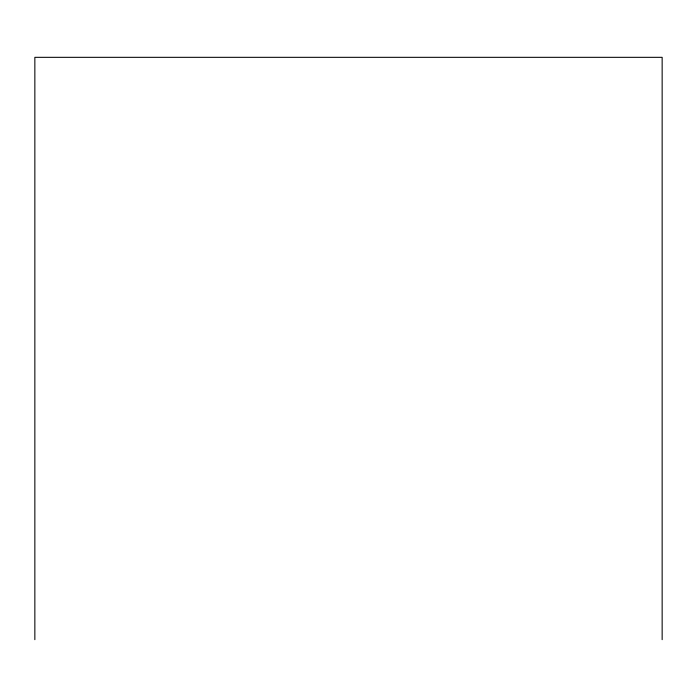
<?xml version="1.0" encoding="UTF-8"?>
<svg xmlns="http://www.w3.org/2000/svg" width="697" height="697" viewBox="0 0 697 697"><rect width="100%" height="100%" fill="white"/><g stroke="black" fill="none" stroke-linecap="round" stroke-linejoin="round"><path stroke-width="1.05" d="M662.15 639.672L662.15 57.328L34.85 57.328L34.85 639.672"/></g></svg>
